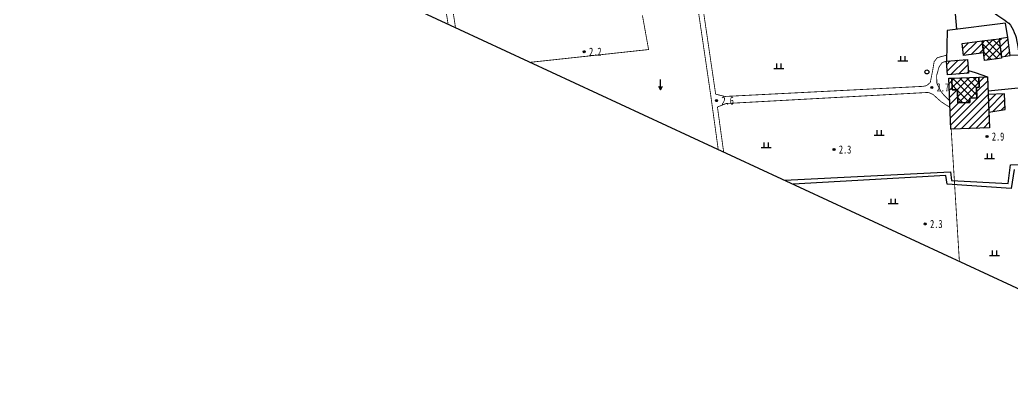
# Model space of a CAD drawing. Header units: metres. Extents: x 494039 to 619385, y 3351420 to 3402703.
# Drawn here: x 585676 to 586165.7, y 3393939.4 to 3394115.3 of the extents above; entities that cross this region are included whole.
import ezdxf
from ezdxf.enums import TextEntityAlignment as Align

# ---------------------------------------------------------------- set-up
doc = ezdxf.new("R2010")
doc.units = ezdxf.units.M
for name, pattern in [('2450', [0]), ('4410a', [0]), ('5711', [0]), ('8521', [0]), ('9610', [0])]:
    doc.linetypes.add(name, pattern=pattern)
for name, color, linetype in [('310300', 8, 'Continuous'), ('310500', 8, 'Continuous'), ('380202', 8, '2450'), ('420500', 8, 'Continuous'), ('440100', 8, 'Continuous'), ('510301', 8, 'Continuous'), ('546001', 8, 'Continuous'), ('720100', 8, 'Continuous'), ('760201', 8, '8521'), ('810100', 8, '9610'), ('810200', 8, 'Continuous'), ('810301', 8, 'Continuous'), ('810302', 8, 'Continuous'), ('范围线', 8, 'Continuous')]:
    doc.layers.add(name, color=color, linetype=linetype)
pattern_1 = [(45, (0, 0), (-1.767766953, 1.767766953), []), (135, (0, 0), (-1.767766953, -1.767766953), [])]
pattern_2 = [(45, (0, 0), (-1.767766953, 1.767766953), [])]

# ---------------------------------------------------------------- blocks, each defined once
blk = doc.blocks.new('gc170')
at = {"linetype": 'Continuous'}
blk.add_circle((0, 0), 0.5, dxfattribs=at)
blk = doc.blocks.new('p_point')
for radius in [0.25, 0.2, 0.15, 0.1, 0.05]:
    blk.add_circle((0, 0), radius)
blk.add_point((0, 0))
blk = doc.blocks.new('gc120')
for p, q in [((0, 0), (0, 2.5)), ((-0.5, 0.87), (0, 0)), ((0, 0), (0.5, 0.87))]:
    blk.add_line(p, q)
blk = doc.blocks.new('vm')
at = {"linetype": 'Continuous'}
for p, q in [((1.25, 0), (-1.25, 0)), ((-0.5, 0), (-0.5, 1.3)), ((0.5, 1.3), (0.5, 0))]:
    blk.add_line(p, q, dxfattribs=at)
blk = doc.blocks.new('1-3&1-4')
at = {"layer": '310300', "linetype": 'Continuous'}
h = blk.add_hatch(dxfattribs=at)
h.set_pattern_fill('ANSI31', color=8, scale=20, style=0)
h.set_pattern_definition(pattern_2)
h.paths.add_polyline_path([(586150.8366, 3394104.9021), (586151.6025, 3394099.0384), (586141.7275, 3394097.7484), (586140.9615, 3394103.6121)])
h = blk.add_hatch(dxfattribs=at)
h.set_pattern_fill('ANSI31', color=8, scale=20, style=0)
h.set_pattern_definition(pattern_2)
h.paths.add_polyline_path([(586159.1715, 3394105.9909), (586160.3304, 3394097.1192), (586164.6404, 3394097.6822), (586163.4815, 3394106.5539)])
h = blk.add_hatch(dxfattribs=at)
h.set_pattern_fill('ANSI31', color=8, scale=20, style=0)
h.set_pattern_definition(pattern_2)
h.paths.add_polyline_path([(586133.2337, 3394094.9135), (586143.6323, 3394095.7055), (586144.1476, 3394088.9401), (586133.749, 3394088.148)])
h = blk.add_hatch(dxfattribs=at)
h.set_pattern_fill('ANSI31', color=8, scale=20, style=0)
h.set_pattern_definition(pattern_2)
h.paths.add_polyline_path([(586149.1827, 3394086.9956), (586153.534, 3394087.1502), (586154.4288, 3394061.971), (586135.3298, 3394061.2923), (586134.435, 3394086.4715), (586135.9178, 3394086.5242), (586136.1229, 3394080.753), (586138.7018, 3394080.8447), (586138.932, 3394074.3663), (586144.7791, 3394074.5741), (586144.7041, 3394076.6859), (586148.228, 3394076.8111), (586148.0433, 3394082.0083), (586149.3583, 3394082.055)])
h = blk.add_hatch(dxfattribs=at)
h.set_pattern_fill('ANSI31', color=8, scale=20, style=0)
h.set_pattern_definition(pattern_2)
h.paths.add_polyline_path([(586154.1494, 3394069.8316), (586162.1302, 3394070.997), (586161.8523, 3394078.8166), (586153.8402, 3394078.5318)])
at = {"layer": '310500', "linetype": 'Continuous'}
h = blk.add_hatch(dxfattribs=at)
h.set_pattern_fill('ANSI37', color=8, scale=20, style=0)
h.set_pattern_definition(pattern_1)
h.paths.add_polyline_path([(586159.1715, 3394105.9909), (586160.4274, 3394096.3766), (586152.0925, 3394095.2878), (586150.8366, 3394104.9021)])
h = blk.add_hatch(dxfattribs=at)
h.set_pattern_fill('ANSI37', color=8, scale=20, style=0)
h.set_pattern_definition(pattern_1)
h.paths.add_polyline_path([(586149.1827, 3394086.9956), (586149.3583, 3394082.055), (586148.0433, 3394082.0083), (586148.228, 3394076.8111), (586144.7041, 3394076.6859), (586144.7791, 3394074.5741), (586138.932, 3394074.3663), (586138.7018, 3394080.8447), (586136.1229, 3394080.753), (586135.9178, 3394086.5242)])
at = {"layer": '310300', "color": 8, "linetype": 'Continuous', "flags": 128}
for points, elevation in [([(586150.8366, 3394104.9021), (586151.6025, 3394099.0384), (586141.7275, 3394097.7484), (586140.9615, 3394103.6121)], 6.4765), ([(586159.1715, 3394105.9909), (586160.3304, 3394097.1192), (586164.6404, 3394097.6822), (586163.4815, 3394106.5539)], 6.4208), ([(586133.2337, 3394094.9135), (586143.6323, 3394095.7055), (586144.1476, 3394088.9401), (586133.749, 3394088.148)], 6.4765), ([(586149.1827, 3394086.9956), (586153.534, 3394087.1502), (586154.4288, 3394061.971), (586135.3298, 3394061.2923), (586134.435, 3394086.4715), (586135.9178, 3394086.5242), (586136.1229, 3394080.753), (586138.7018, 3394080.8447), (586138.932, 3394074.3663), (586144.7791, 3394074.5741), (586144.7041, 3394076.6859), (586148.228, 3394076.8111), (586148.0433, 3394082.0083), (586149.3583, 3394082.055)], 6.4765), ([(586154.1494, 3394069.8316), (586162.1302, 3394070.997), (586161.8523, 3394078.8166), (586153.8402, 3394078.5318)], 6.4765)]:
    blk.add_lwpolyline(points, close=True, dxfattribs=dict(at, elevation=elevation))
at = {"layer": '310500', "color": 8, "linetype": 'Continuous', "flags": 128}
for points, elevation in [([(586159.1715, 3394105.9909), (586160.4274, 3394096.3766), (586152.0925, 3394095.2878), (586150.8366, 3394104.9021)], 14.6023), ([(586149.1827, 3394086.9956), (586149.3583, 3394082.055), (586148.0433, 3394082.0083), (586148.228, 3394076.8111), (586144.7041, 3394076.6859), (586144.7791, 3394074.5741), (586138.932, 3394074.3663), (586138.7018, 3394080.8447), (586136.1229, 3394080.753), (586135.9178, 3394086.5242)], 12.0937)]:
    blk.add_lwpolyline(points, close=True, dxfattribs=dict(at, elevation=elevation))
at = {"layer": '380202', "color": 8, "linetype": '2450', "flags": 128}
for points in [[(586163.4815, 3394106.5539), (586162.4433, 3394113.7366), (586133.591, 3394110.1511), (586133.2337, 3394094.9135)], [(586153.7754, 3394080.3554), (586170.2708, 3394081.8614), (586169.0862, 3394097.817)]]:
    blk.add_lwpolyline(points, dxfattribs=at)
for points, elevation in [([(586169.0862, 3394097.817), (586164.6404, 3394097.6822)], 6.4208), ([(586144.0406, 3394090.3452), (586147.387, 3394089.2717), (586153.534, 3394087.1502)], 6.4765)]:
    blk.add_lwpolyline(points, dxfattribs=dict(at, elevation=elevation))
at = {"layer": '420500', "color": 8, "linetype": 'Continuous', "const_width": 0.4, "flags": 128}
for points in [[(585860.4531, 3394277.9141), (585878.4816, 3394170.2095), (585887.294, 3394113.2754)], [(586020.606, 3394051.3888), (586016.8943, 3394078.2886), (586009.642, 3394127.5314)], [(586023.2807, 3394050.1472), (586020.2236, 3394072.3027)]]:
    blk.add_lwpolyline(points, dxfattribs=at)
for points, elevation in [([(585886.5774, 3394139.9172), (585890.9648, 3394111.5713)], 3.5485), ([(586019.3493, 3394078.6388), (586012.0954, 3394127.8928)], 2.9716)]:
    blk.add_lwpolyline(points, dxfattribs=dict(at, elevation=elevation))
at = {"layer": '440100', "color": 8, "linetype": '4410a', "const_width": 0.4, "elevation": 3.4027, "flags": 128}
blk.add_lwpolyline([(586019.3493, 3394078.6388), (586023.8384, 3394077.5015), (586121.6866, 3394082.4968), (586123.4787, 3394082.8704), (586125.2704, 3394084.4398), (586126.4808, 3394090.5965), (586127.1577, 3394094.6888), (586128.7388, 3394096.6633), (586133.3034, 3394097.8859)], dxfattribs=at)
at = {"layer": '440100', "color": 8, "linetype": 'Continuous', "const_width": 0.4, "elevation": 3.4027, "flags": 128}
for points in [[(586133.2337, 3394094.9135), (586131.1323, 3394094.2768), (586129.5615, 3394092.02), (586128.3866, 3394087.8651), (586128.5314, 3394083.9134), (586130.386, 3394080.2017), (586131.8705, 3394078.2804), (586134.8318, 3394075.3066)], [(586024.4084, 3394074.0156), (586124.2698, 3394079.5068), (586126.4966, 3394078.5838), (586130.6712, 3394074.8487), (586134.9449, 3394072.1247)], [(586020.2236, 3394072.3027), (586024.4084, 3394074.0156)]]:
    blk.add_lwpolyline(points, dxfattribs=at)
at = {"layer": '546001', "color": 8, "linetype": '5711', "flags": 128}
blk.add_lwpolyline([(586164.839, 3394043.8058), (586202.8539, 3394044.0403), (586204.7584, 3394073.1007), (586308.7164, 3394064.5816), (586310.8437, 3394065.2066), (586310.0827, 3394060.467), (586313.5016, 3394063.7908), (586358.9675, 3394058.0497), (586407.0128, 3394051.3979), (586448.5636, 3394066.0699)], dxfattribs=at)
at = {"layer": '546001', "color": 8, "linetype": '5711', "elevation": 5.8705, "flags": 128}
for points in [[(586053.2426, 3394036.2382), (586135.2085, 3394040.3293), (586135.7378, 3394035.9633), (586163.7547, 3394034.5069), (586164.839, 3394043.8058)], [(586166.5785, 3394041.5259), (586165.1244, 3394032.1062), (586133.6098, 3394034.1437), (586132.9318, 3394038.4171), (586057.6623, 3394034.1864)]]:
    blk.add_lwpolyline(points, dxfattribs=at)
at = {"layer": '760201', "color": 8, "linetype": '8521', "elevation": 2.4975, "flags": 128}
blk.add_lwpolyline([(586100.6067, 3394206.689), (586108.9733, 3394206.0445), (586116.9587, 3394205.5192), (586123.9785, 3394205.2175), (586135.5979, 3394204.8924), (586141.406, 3394204.6307), (586145.7608, 3394204.2945), (586148.6632, 3394203.9584), (586151.5647, 3394203.491), (586153.0149, 3394203.1928), (586155.1896, 3394202.6433), (586157.6908, 3394201.8107), (586159.0246, 3394201.2185), (586159.5988, 3394200.9111), (586160.4605, 3394200.3616), (586161.2349, 3394199.7317), (586162.0233, 3394198.8528), (586162.5855, 3394197.9779), (586163.2395, 3394196.5187), (586163.6652, 3394195.11), (586164.0092, 3394193.4427), (586164.2913, 3394191.3488), (586164.4238, 3394189.9675), (586164.6263, 3394186.7738), (586164.6999, 3394184.4146), (586164.7054, 3394179.7599), (586164.6349, 3394176.6887), (586164.3404, 3394169.8278), (586163.8144, 3394161.4651), (586163.5228, 3394157.649), (586162.8592, 3394150.563), (586162.5571, 3394148.6433), (586162.2116, 3394147.242), (586161.6564, 3394145.757), (586161.073, 3394144.6362), (586160.3784, 3394143.5646), (586159.5661, 3394142.5153), (586156.8098, 3394139.4777), (586155.7006, 3394138.171), (586154.9506, 3394137.1165), (586154.4229, 3394136.1704), (586154.0129, 3394135.1188), (586153.8607, 3394134.5577), (586153.658, 3394133.3969), (586153.5661, 3394131.9885), (586153.6223, 3394130.1141), (586153.8655, 3394127.7634), (586154.4112, 3394123.9492), (586154.5841, 3394123.0281), (586154.7417, 3394122.3577), (586155.0794, 3394121.2931), (586155.6519, 3394120.1299), (586155.9829, 3394119.656), (586156.4914, 3394119.069), (586157.3723, 3394118.267), (586158.5315, 3394117.4173), (586162.1032, 3394115.1393), (586163.1028, 3394114.397), (586163.9542, 3394113.6298), (586164.818, 3394112.6337), (586165.5542, 3394111.5455), (586166.1813, 3394110.3798), (586166.7156, 3394109.1495), (586167.2742, 3394107.5382), (586167.5603, 3394106.5399), (586168.0432, 3394104.4906), (586168.3118, 3394103.0967), (586168.8074, 3394099.9251), (586169.0862, 3394097.817), (586169.95, 3394090.4676), (586170.2575, 3394087.381), (586170.6574, 3394082.2597), (586170.7837, 3394079.7316), (586170.8885, 3394074.8029), (586170.8389, 3394067.3667), (586170.413, 3394049.1139), (586170.3096, 3394039.9858), (586170.3663, 3394035.3222), (586170.478, 3394030.9432), (586170.9654, 3394014.5338), (586170.9963, 3394007.5796), (586170.8203, 3393997.7325), (586170.4042, 3393981.849)], dxfattribs=at)
at = {"layer": '810100', "color": 8, "linetype": '9610', "flags": 128}
blk.add_lwpolyline([(586156.0398, 3394138.5526), (586135.9192, 3394137.3839), (586138.1797, 3394110.7213)], dxfattribs=at)
at = {"layer": '810200', "color": 8, "linetype": 'Continuous', "const_width": 0.4, "flags": 128}
for points, elevation in [([(585983.2203, 3394117.4731), (585986.2546, 3394100.668), (585927.9956, 3394094.3807)], 3.3337), ([(586135.5763, 3394061.301), (586139.6144, 3393996.1423)], 3.1908)]:
    blk.add_lwpolyline(points, dxfattribs=dict(at, elevation=elevation))
at = {"layer": '范围线', "color": 8, "flags": 128}
blk.add_lwpolyline([(580974.9971, 3398172.2884), (580158.1729, 3397748.7629), (583102.2681, 3395406.1495), (589376.9328, 3392493.3034), (594318.9563, 3392016.403), (594002.9657, 3392059.9931), (593709.5027, 3392110.274), (593489.39, 3392154.2585), (593446.55, 3392164.1073), (593184.0367, 3392224.4585), (592856.0894, 3392311.9807), (592630.9821, 3392379.424), (592345.2786, 3392474.0542), (592112.8421, 3392558.6278), (591835.9381, 3392668.5492), (591571.4074, 3392783.2499), (591303.4331, 3392909.9936), (591275.2655, 3392923.316), (591065.2798, 3393031.2284), (591019.813, 3393054.5939), (590886.2864, 3393127.1825), (590776.1303, 3393189.2284), (589711.9005, 3393302.4152), (583546.9224, 3396125.8295)], close=True, dxfattribs=at)
at = {"layer": '510301', "color": 8, "linetype": 'Continuous', "xscale": 2, "yscale": 2}
blk.add_blockref('gc170', (586123.5778, 3394089.6097, 3.8617), dxfattribs=at)
at = {"layer": '720100', "color": 8, "linetype": 'Continuous', "xscale": 2, "yscale": 2, "zscale": 2}
for p in [(585954.5007, 3394099.6106, 2.2486), (586126.0161, 3394081.9823, 2.6501), (586019.8096, 3394075.4471, 2.6062), (586153.2613, 3394057.7346, 2.8915), (586077.7641, 3394051.3269, 2.2518), (586122.782, 3394014.5586, 2.2981)]:
    blk.add_blockref('p_point', p, dxfattribs=at)
at = {"layer": '810301', "color": 8, "linetype": 'Continuous', "xscale": 2, "yscale": 2}
blk.add_blockref('gc120', (585992.1636, 3394080.8075, 1.9149), dxfattribs=at)
at = {"layer": '810302', "color": 8, "linetype": 'Continuous', "xscale": 2, "yscale": 2}
for p in [(586111.7152, 3394094.8567, 1.9149), (586050.5339, 3394091.1037, 1.9149), (586100.0492, 3394058.3152, 1.9149), (586044.2967, 3394052.2145, 1.9149), (586154.5194, 3394046.7869, 1.9149), (586106.9283, 3394024.4485, 1.9149), (586156.9681, 3393998.9072, 1.9149)]:
    blk.add_blockref('vm', p, dxfattribs=at)
at = {"layer": '720100', "color": 8, "width": 0.75}
for s, p in [('2.2', (585956.9007, 3394099.6106, 2.2486)), ('2.7', (586128.4161, 3394081.9823, 2.6501)), ('2.6', (586022.2096, 3394075.4471, 2.6062)), ('2.9', (586155.6613, 3394057.7346, 2.8915)), ('2.3', (586080.1641, 3394051.3269, 2.2518)), ('2.3', (586125.182, 3394014.5586, 2.2981))]:
    blk.add_text(s, height=4, dxfattribs=at).set_placement(p, align=Align.MIDDLE_LEFT)

msp = doc.modelspace()

# ---------------------------------------------------------------- block references
msp.add_blockref('1-3&1-4', (0, 0))

doc.saveas('drawing.dxf')
